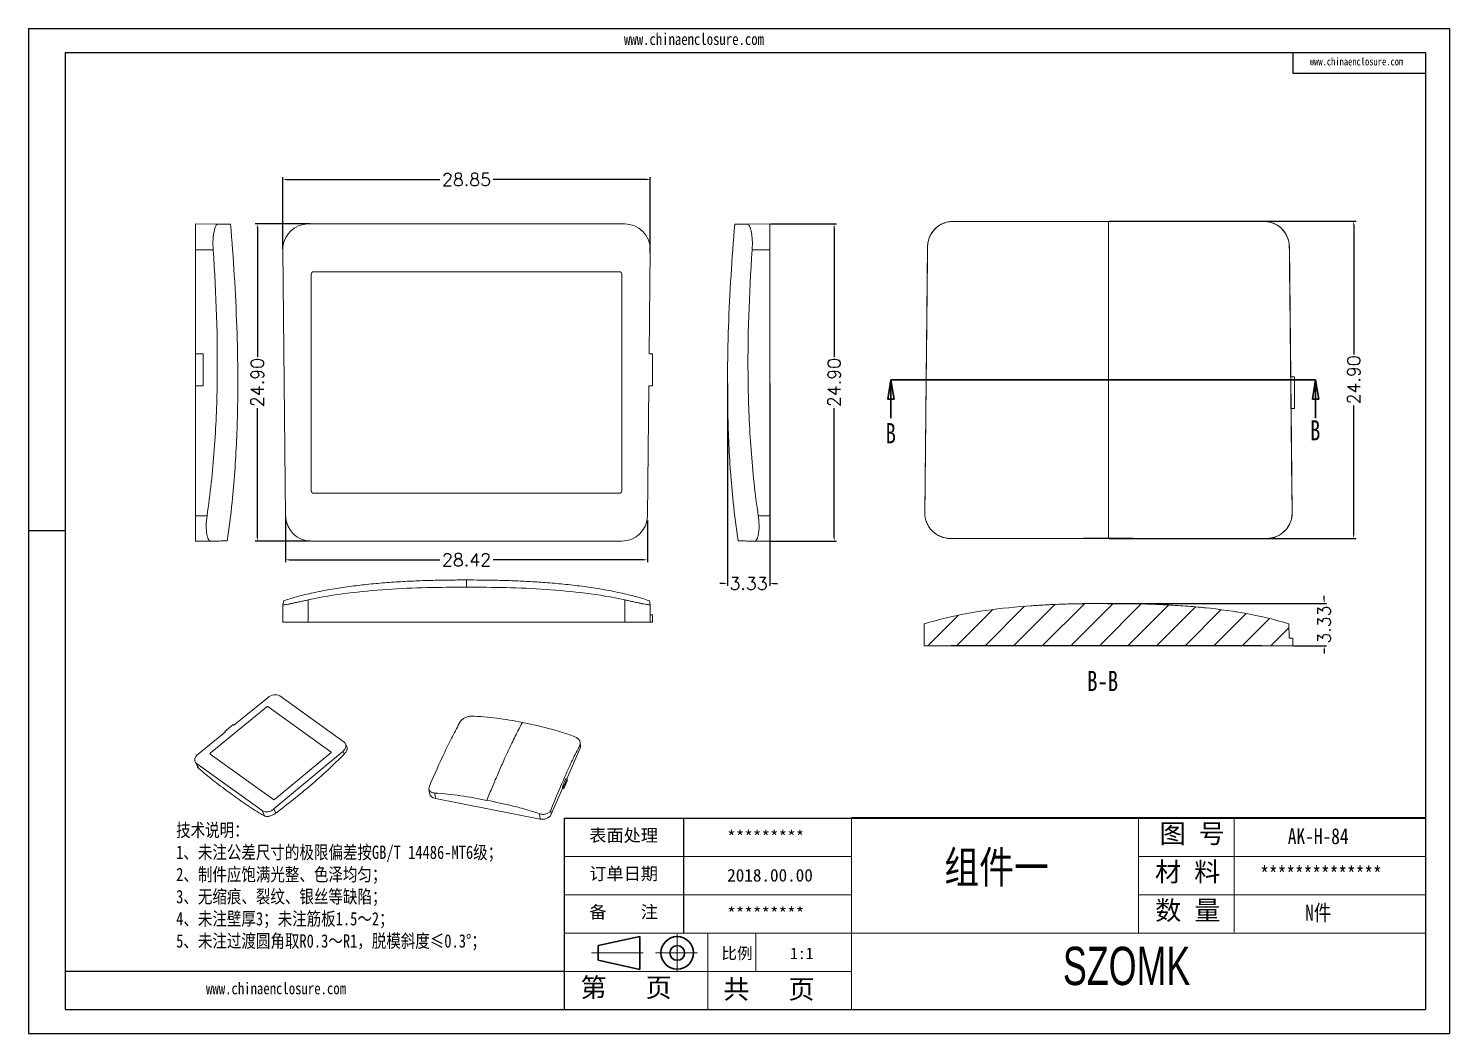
# Model space of a CAD drawing. Header units: inches. Extents: x 1631 to 3663, y 1126 to 1454.
# Drawn here: x 3551.3 to 3662.9, y 1125.7 to 1204.6 of the extents above; entities that cross this region are included whole.
import ezdxf

# ---------------------------------------------------------------- set-up
doc = ezdxf.new("R2010")
doc.units = ezdxf.units.IN
doc.header["$LTSCALE"] = 15
doc.linetypes.add('CENTER2', pattern=[28.575, 19.05, -3.175, 3.175, -3.175])
doc.linetypes.add('PHANTOM', pattern=[12.7, 6.35, -1.27, 1.27, -1.27, 1.27, -1.27])
doc.layers.add('文字', color=81, linetype='Continuous')
for name, color, linetype, lineweight in [('粗实线', 7, 'Continuous', 30), ('细实线', 3, 'Continuous', 9), ('细点划线', 2, 'CENTER2', 9)]:
    doc.layers.add(name, color=color, linetype=linetype, lineweight=lineweight)
doc.styles.add('SLDTEXTSTYLE0', font='TXT', dxfattribs={"width": 0.75})
doc.styles.get("Standard").update_dxf_attribs({"font": 'txt', "bigfont": 'gbcbig.shx'})
doc.styles.add('宋体', font='', dxfattribs={"width": 0.8, "height": 3.5})
doc.styles.add('长仿宋', font='', dxfattribs={"width": 0.7, "height": 4})
doc.styles.get('宋体').set_extended_font_data('SimSun')
doc.styles.get('长仿宋').set_extended_font_data('SimSun')
doc.dimstyles.new('1.5', dxfattribs={"dimtxt": 1, "dimasz": 0.3, "dimexe": 0.18, "dimexo": 0.0625, "dimgap": 0.09, "dimtad": 0, "dimzin": 0, "dimdsep": 46, "dimtxsty": 'Standard', "dimcen": 0, "dimclrd": 3, "dimclre": 3, "dimadec": 0, "dimazin": 2, "dimtfac": 1, "dimtofl": 0, "dimtmove": 0, "dimatfit": 3, "dimfxl": 1, "dimtolj": 1, "dimtzin": 0, "dimarcsym": 0})

# ---------------------------------------------------------------- blocks, each defined once
blk = doc.blocks.new('_CLOSED')
at = {"color": 0, "linetype": 'ByBlock', "lineweight": -2}
for p, q in [((-1, 0.166667), (0, 0)), ((-1, 0.166667), (-1, -0.166667)), ((0, 0), (-1, -0.166667)), ((0, 0), (-1, 0))]:
    blk.add_line(p, q, dxfattribs=at)
blk = doc.blocks.new('*D239')
at = {"color": 3, "lineweight": -2}
for p, q in [((3636.17, 1189.44), (3655.55, 1189.44)), ((3655.37, 1189.14), (3655.37, 1178.99)), ((3655.37, 1164.84), (3655.37, 1174.98)), ((3636.17, 1164.54), (3655.55, 1164.54))]:
    blk.add_line(p, q, dxfattribs=at)
at = {"color": 3}
for points in [[(3655.32, 1189.14), (3655.42, 1189.14), (3655.37, 1189.44)], [(3655.32, 1164.84), (3655.42, 1164.84), (3655.37, 1164.54)]]:
    blk.add_solid(points, dxfattribs=at)
at = {"layer": 'Defpoints', "color": 0}
for p in [(3636.1, 1189.44), (3655.37, 1189.44), (3636.1, 1164.54)]:
    blk.add_point(p, dxfattribs=at)
at = {"color": 0, "insert": (3655.37, 1176.99), "char_height": 1, "attachment_point": 5, "rotation": 90}
blk.add_mtext('\\A1;24.90', dxfattribs=at)
blk = doc.blocks.new('*D241')
at = {"color": 3, "lineweight": -2}
for p, q in [((3653.05, 1159.73), (3653.05, 1160.03)), ((3636.02, 1159.43), (3653.23, 1159.43)), ((3650.64, 1156.11), (3653.23, 1156.11)), ((3653.05, 1155.81), (3653.05, 1155.51))]:
    blk.add_line(p, q, dxfattribs=at)
at = {"color": 3}
for points in [[(3653, 1159.73), (3653.1, 1159.73), (3653.05, 1159.43)], [(3653, 1155.81), (3653.1, 1155.81), (3653.05, 1156.11)]]:
    blk.add_solid(points, dxfattribs=at)
at = {"layer": 'Defpoints', "color": 0}
for p in [(3635.96, 1159.43), (3653.05, 1159.43), (3650.58, 1156.11)]:
    blk.add_point(p, dxfattribs=at)
at = {"color": 0, "insert": (3653.05, 1157.77), "char_height": 1, "attachment_point": 5, "rotation": 90}
blk.add_mtext('\\A1;3.33', dxfattribs=at)
blk = doc.blocks.new('*D242')
at = {"color": 3, "lineweight": -2}
for p, q in [((3609.57, 1189.23), (3614.74, 1189.23)), ((3614.56, 1188.93), (3614.56, 1178.79)), ((3614.56, 1164.63), (3614.56, 1174.77)), ((3609.57, 1164.33), (3614.74, 1164.33))]:
    blk.add_line(p, q, dxfattribs=at)
at = {"color": 3}
for points in [[(3614.51, 1188.93), (3614.61, 1188.93), (3614.56, 1189.23)], [(3614.51, 1164.63), (3614.61, 1164.63), (3614.56, 1164.33)]]:
    blk.add_solid(points, dxfattribs=at)
at = {"layer": 'Defpoints', "color": 0}
for p in [(3609.5, 1189.23), (3609.5, 1164.33), (3614.56, 1164.33)]:
    blk.add_point(p, dxfattribs=at)
at = {"color": 0, "insert": (3614.56, 1176.78), "char_height": 1, "attachment_point": 5, "rotation": 90}
blk.add_mtext('\\A1;24.90', dxfattribs=at)
blk = doc.blocks.new('*D243')
at = {"color": 3, "lineweight": -2}
for p, q in [((3606.18, 1176.71), (3606.18, 1160.82)), ((3609.5, 1176.7), (3609.5, 1160.82)), ((3605.88, 1161), (3605.58, 1161)), ((3609.8, 1161), (3610.1, 1161))]:
    blk.add_line(p, q, dxfattribs=at)
at = {"color": 3}
for points in [[(3605.88, 1161.05), (3605.88, 1160.95), (3606.18, 1161)], [(3609.8, 1161.05), (3609.8, 1160.95), (3609.5, 1161)]]:
    blk.add_solid(points, dxfattribs=at)
at = {"layer": 'Defpoints', "color": 0}
for p in [(3606.18, 1176.77), (3609.5, 1176.76), (3609.5, 1161)]:
    blk.add_point(p, dxfattribs=at)
at = {"color": 0, "insert": (3607.84, 1161), "char_height": 1, "attachment_point": 5}
blk.add_mtext('\\A1;3.33', dxfattribs=at)
blk = doc.blocks.new('*D244')
at = {"color": 3, "lineweight": -2}
for p, q in [((3571.25, 1187.27), (3571.25, 1192.9)), ((3571.55, 1192.72), (3583.59, 1192.72)), ((3599.81, 1192.72), (3587.77, 1192.72)), ((3600.11, 1186.97), (3600.11, 1192.9))]:
    blk.add_line(p, q, dxfattribs=at)
at = {"color": 3}
for points in [[(3571.55, 1192.77), (3571.55, 1192.67), (3571.25, 1192.72)], [(3599.81, 1192.77), (3599.81, 1192.67), (3600.11, 1192.72)]]:
    blk.add_solid(points, dxfattribs=at)
at = {"layer": 'Defpoints', "color": 0}
for p in [(3600.11, 1192.72), (3571.25, 1187.21), (3600.11, 1186.91)]:
    blk.add_point(p, dxfattribs=at)
at = {"color": 0, "insert": (3585.68, 1192.72), "char_height": 1, "attachment_point": 5}
blk.add_mtext('\\A1;28.85', dxfattribs=at)
blk = doc.blocks.new('*D245')
at = {"color": 3, "lineweight": -2}
for p, q in [((3571.47, 1166.25), (3571.47, 1162.68)), ((3599.89, 1165.95), (3599.89, 1162.68)), ((3571.77, 1162.86), (3583.59, 1162.86)), ((3599.59, 1162.86), (3587.77, 1162.86))]:
    blk.add_line(p, q, dxfattribs=at)
at = {"color": 3}
for points in [[(3571.77, 1162.91), (3571.77, 1162.81), (3571.47, 1162.86)], [(3599.59, 1162.91), (3599.59, 1162.81), (3599.89, 1162.86)]]:
    blk.add_solid(points, dxfattribs=at)
at = {"layer": 'Defpoints', "color": 0}
for p in [(3571.47, 1166.31), (3599.89, 1166.01), (3599.89, 1162.86)]:
    blk.add_point(p, dxfattribs=at)
at = {"color": 0, "insert": (3585.68, 1162.86), "char_height": 1, "attachment_point": 5}
blk.add_mtext('\\A1;28.42', dxfattribs=at)
blk = doc.blocks.new('*D246')
at = {"color": 3, "lineweight": -2}
for p, q in [((3573.41, 1189.23), (3569.07, 1189.23)), ((3569.25, 1188.93), (3569.25, 1178.79)), ((3569.25, 1164.63), (3569.25, 1174.77)), ((3573.41, 1164.33), (3569.07, 1164.33))]:
    blk.add_line(p, q, dxfattribs=at)
at = {"color": 3}
for points in [[(3569.2, 1188.93), (3569.3, 1188.93), (3569.25, 1189.23)], [(3569.2, 1164.63), (3569.3, 1164.63), (3569.25, 1164.33)]]:
    blk.add_solid(points, dxfattribs=at)
at = {"layer": 'Defpoints', "color": 0}
for p in [(3569.25, 1189.23), (3573.47, 1189.23), (3573.47, 1164.33)]:
    blk.add_point(p, dxfattribs=at)
at = {"color": 0, "insert": (3569.25, 1176.78), "char_height": 1, "attachment_point": 5, "rotation": 90}
blk.add_mtext('\\A1;24.90', dxfattribs=at)

msp = doc.modelspace()

# ---------------------------------------------------------------- hatches: boundary and pattern name
at = {"linetype": 'Continuous', "lineweight": 0}
h = msp.add_hatch(dxfattribs=at)
h.set_pattern_fill('ANSI31', color=4, scale=0.5, style=0)
h.set_pattern_definition([(45, (-189.9063, -24.5084), (-1.122532, 1.122532), [])])
edge = h.paths.add_edge_path(flags=0)
edge.add_spline(control_points=[(3650.283, 1157.821), (3648.231, 1158.475), (3646.085, 1158.836), (3643.943, 1159.066), (3642.618, 1159.209), (3641.287, 1159.299), (3639.955, 1159.354), (3638.624, 1159.408), (3637.291, 1159.428), (3635.959, 1159.428)], knot_values=[0.0002308, 0.0002308, 0.0002308, 0.0002308, 0.0066914, 0.0066914, 0.0066914, 0.0106758, 0.0106758, 0.0106758, 0.0146582, 0.0146582, 0.0146582, 0.0146582], weights=[1, 1, 1, 1, 1, 1, 1, 1, 1, 1], degree=3, periodic=0)
edge.add_spline(control_points=[(3635.959, 1159.428), (3634.626, 1159.428), (3633.294, 1159.408), (3631.962, 1159.354), (3630.631, 1159.299), (3629.299, 1159.209), (3627.974, 1159.066), (3625.833, 1158.836), (3623.687, 1158.475), (3621.635, 1157.821)], knot_values=[0, 0, 0, 0, 0.0039972, 0.0039972, 0.0039972, 0.0079966, 0.0079966, 0.0079966, 0.0144811, 0.0144811, 0.0144811, 0.0144811], weights=[1, 1, 1, 1, 1, 1, 1, 1, 1, 1], degree=3, periodic=0)
edge.add_line((3621.635, 1157.821), (3621.629, 1156.107))
edge.add_line((3621.629, 1156.107), (3623.759, 1156.107))
edge.add_line((3623.759, 1156.107), (3623.759, 1156.127))
edge.add_line((3623.759, 1156.127), (3648.159, 1156.127))
edge.add_line((3648.159, 1156.127), (3648.159, 1156.107))
edge.add_line((3648.159, 1156.107), (3650.576, 1156.107))
edge.add_line((3650.576, 1156.107), (3650.576, 1156.707))
edge.add_line((3650.576, 1156.707), (3650.287, 1156.707))
edge.add_line((3650.287, 1156.707), (3650.283, 1157.821))

# ---------------------------------------------------------------- linework, layer by layer
for p, q in [((3551.268, 1204.587), (3662.899, 1204.587)), ((3551.268, 1204.587), (3551.268, 1125.657)), ((3662.899, 1204.587), (3662.899, 1125.657)), ((3554.157, 1202.708), (3661.019, 1202.708)), ((3554.157, 1202.708), (3554.157, 1127.536)), ((3650.579, 1202.708), (3650.579, 1201.076)), ((3661.019, 1202.708), (3661.019, 1127.536)), ((3650.579, 1201.076), (3661.019, 1201.076)), ((3554.157, 1165.122), (3551.268, 1165.122)), ((3551.268, 1162.198), (3551.268, 1125.657)), ((3593.365, 1127.536), (3593.365, 1142.57)), ((3593.365, 1142.57), (3615.916, 1142.57)), ((3602.761, 1133.55), (3602.761, 1142.57)), ((3593.365, 1130.543), (3554.157, 1130.543)), ((3554.157, 1127.536), (3661.019, 1127.536)), ((3551.268, 1125.657), (3662.899, 1125.657)), ((3551.268, 1125.657), (3602.949, 1125.657))]:
    msp.add_line(p, q)
at = {"color": 7, "linetype": 'Continuous', "lineweight": 15}
for p, q in [((3564.391, 1189.23), (3566.154, 1189.224)), ((3564.391, 1187.209), (3564.391, 1189.23)), ((3598.11, 1189.23), (3573.252, 1189.23)), ((3609.504, 1189.23), (3607.741, 1189.224)), ((3609.504, 1189.23), (3609.504, 1187.209)), ((3623.894, 1189.436), (3623.894, 1189.432)), ((3623.894, 1189.436), (3648.315, 1189.436)), ((3648.315, 1189.436), (3648.315, 1189.432)), ((3564.391, 1179.03), (3564.391, 1187.209)), ((3565.778, 1187.209), (3564.391, 1187.209)), ((3571.252, 1187.209), (3571.471, 1166.309)), ((3600.024, 1179.03), (3600.11, 1187.209)), ((3608.117, 1187.209), (3609.504, 1187.209)), ((3609.504, 1187.209), (3609.504, 1166.309)), ((3621.676, 1166.557), (3621.894, 1187.457)), ((3621.894, 1187.457), (3621.898, 1187.457)), ((3650.314, 1187.457), (3650.311, 1187.457)), ((3650.314, 1187.457), (3650.421, 1177.236)), ((3573.481, 1168.28), (3573.481, 1185.28)), ((3573.681, 1185.48), (3597.681, 1185.48)), ((3597.881, 1185.28), (3597.881, 1168.28)), ((3564.391, 1176.53), (3564.391, 1179.03)), ((3564.391, 1179.03), (3564.991, 1179.03)), ((3564.991, 1176.53), (3564.991, 1179.03)), ((3600.298, 1179.03), (3600.024, 1179.03)), ((3600.298, 1176.53), (3600.298, 1179.03)), ((3650.421, 1177.036), (3650.421, 1177.236)), ((3650.421, 1177.236), (3650.721, 1177.236)), ((3650.446, 1174.736), (3650.421, 1177.036)), ((3650.721, 1177.236), (3650.721, 1174.736)), ((3564.391, 1166.309), (3564.391, 1176.53)), ((3564.391, 1176.53), (3564.991, 1176.53)), ((3599.891, 1166.309), (3599.998, 1176.53)), ((3599.998, 1176.53), (3600.298, 1176.53)), ((3650.721, 1174.736), (3650.446, 1174.736)), ((3650.448, 1174.736), (3650.533, 1166.557)), ((3597.681, 1168.08), (3573.681, 1168.08)), ((3621.68, 1166.557), (3621.676, 1166.557)), ((3650.528, 1166.557), (3650.533, 1166.557)), ((3564.391, 1166.309), (3565.298, 1166.309)), ((3564.391, 1164.33), (3564.391, 1166.309)), ((3609.504, 1166.309), (3608.597, 1166.309)), ((3609.504, 1166.309), (3609.504, 1164.33)), ((3564.391, 1164.33), (3565.597, 1164.334)), ((3573.471, 1164.33), (3597.891, 1164.33)), ((3609.504, 1164.33), (3608.298, 1164.334)), ((3623.676, 1164.536), (3623.676, 1164.542)), ((3648.533, 1164.536), (3623.676, 1164.536)), ((3648.533, 1164.536), (3648.533, 1164.542)), ((3571.257, 1159.338), (3571.252, 1157.951)), ((3573.252, 1157.951), (3573.252, 1159.714)), ((3598.11, 1157.951), (3598.11, 1159.714)), ((3600.11, 1157.951), (3600.105, 1159.338)), ((3646.133, 1158.768), (3646.083, 1158.776)), ((3573.252, 1157.951), (3571.252, 1157.951)), ((3598.11, 1157.951), (3573.252, 1157.951)), ((3600.11, 1157.951), (3598.11, 1157.951)), ((3600.298, 1158.551), (3600.108, 1158.551)), ((3600.298, 1157.951), (3600.11, 1157.951)), ((3600.298, 1157.951), (3600.298, 1158.551)), ((3621.635, 1157.821), (3621.629, 1156.107)), ((3650.283, 1157.821), (3650.287, 1156.707)), ((3650.576, 1156.707), (3650.287, 1156.707)), ((3650.576, 1156.707), (3650.576, 1156.107)), ((3623.759, 1156.107), (3621.629, 1156.107)), ((3648.159, 1156.127), (3623.759, 1156.127)), ((3623.759, 1156.107), (3623.759, 1156.127)), ((3623.959, 1156.107), (3623.759, 1156.107)), ((3623.959, 1156.107), (3623.959, 1156.127)), ((3647.959, 1156.107), (3623.959, 1156.107)), ((3647.959, 1156.107), (3647.959, 1156.127)), ((3648.159, 1156.107), (3647.959, 1156.107)), ((3648.159, 1156.127), (3648.159, 1156.107)), ((3650.576, 1156.107), (3648.159, 1156.107)), ((3570.089, 1152.05), (3567.4, 1149.872)), ((3576.067, 1148.536), (3571.018, 1152.176)), ((3565.554, 1147.679), (3569.99, 1151.327)), ((3569.992, 1151.323), (3565.557, 1147.675)), ((3569.99, 1151.327), (3569.992, 1151.323)), ((3570.083, 1151.34), (3575.046, 1147.763)), ((3570.083, 1151.34), (3570.086, 1151.336)), ((3575.048, 1147.758), (3570.086, 1151.336)), ((3567.338, 1149.917), (3566.685, 1149.381)), ((3567.4, 1149.872), (3567.338, 1149.917)), ((3566.742, 1149.34), (3564.59, 1147.598)), ((3566.685, 1149.381), (3566.742, 1149.34)), ((3566.685, 1149.381), (3566.715, 1149.318)), ((3570.506, 1144.029), (3565.544, 1147.607)), ((3565.554, 1147.679), (3565.557, 1147.675)), ((3570.557, 1143.296), (3575.965, 1147.814)), ((3575.035, 1147.69), (3570.599, 1144.042)), ((3575.046, 1147.763), (3575.048, 1147.758)), ((3575.965, 1147.814), (3576.062, 1147.603)), ((3576.291, 1148.161), (3576.181, 1148.4)), ((3594.609, 1148.08), (3593.556, 1145.663)), ((3594.609, 1148.08), (3594.584, 1148.296)), ((3594.641, 1148.284), (3594.618, 1148.485)), ((3564.364, 1146.999), (3564.54, 1146.625)), ((3564.477, 1146.866), (3569.616, 1143.161)), ((3564.477, 1146.866), (3564.669, 1146.457)), ((3593.213, 1145.054), (3593.462, 1145.627)), ((3593.584, 1145.657), (3593.304, 1145.036)), ((3593.599, 1145.514), (3593.32, 1144.894)), ((3593.462, 1145.627), (3593.484, 1145.677)), ((3593.484, 1145.677), (3593.584, 1145.657)), ((3593.599, 1145.514), (3593.584, 1145.657)), ((3582.73, 1144.874), (3582.765, 1144.545)), ((3583.237, 1144.123), (3583.191, 1144.544)), ((3593.229, 1144.911), (3592.342, 1142.874)), ((3593.229, 1144.911), (3593.213, 1145.054)), ((3593.304, 1145.036), (3593.213, 1145.054)), ((3593.32, 1144.894), (3593.229, 1144.911)), ((3593.32, 1144.894), (3593.304, 1145.036)), ((3569.616, 1143.161), (3569.808, 1142.751)), ((3570.706, 1142.974), (3570.557, 1143.296)), ((3591.455, 1142.503), (3583.237, 1144.123)), ((3592.304, 1143.205), (3592.342, 1142.874)), ((3591.455, 1142.503), (3591.409, 1142.924))]:
    msp.add_line(p, q, dxfattribs=at)
at = {"color": 1, "linetype": 'PHANTOM', "lineweight": 30}
msp.add_line((3652.37, 1176.987), (3619.019, 1176.987), dxfattribs=at)
at = {"color": 7, "linetype": 'Continuous', "lineweight": 30}
for p, q in [((3619.019, 1173.987), (3619.019, 1176.987)), ((3652.37, 1173.987), (3652.37, 1176.987))]:
    msp.add_line(p, q, dxfattribs=at)
at = {"color": 7, "linetype": 'Continuous', "lineweight": 15, "flags": 128}
for points in [[(3564.59, 1147.598), (3564.529, 1147.544), (3564.476, 1147.486), (3564.429, 1147.426), (3564.392, 1147.363), (3564.363, 1147.3), (3564.343, 1147.236), (3564.334, 1147.174), (3564.334, 1147.113), (3564.344, 1147.055), (3564.363, 1147), (3564.392, 1146.95), (3564.43, 1146.905), (3564.477, 1146.866)], [(3565.544, 1147.607), (3565.537, 1147.613), (3565.532, 1147.621), (3565.529, 1147.63), (3565.53, 1147.64), (3565.532, 1147.65), (3565.538, 1147.661), (3565.545, 1147.67), (3565.554, 1147.679)], [(3575.046, 1147.763), (3575.053, 1147.756), (3575.057, 1147.748), (3575.06, 1147.739), (3575.06, 1147.729), (3575.057, 1147.719), (3575.052, 1147.709), (3575.044, 1147.699), (3575.035, 1147.69)], [(3575.058, 1147.747), (3575.055, 1147.752), (3575.048, 1147.758)], [(3575.965, 1147.814), (3576.023, 1147.868), (3576.076, 1147.925), (3576.12, 1147.985), (3576.156, 1148.046), (3576.184, 1148.109), (3576.202, 1148.172), (3576.211, 1148.233), (3576.21, 1148.293), (3576.199, 1148.35), (3576.18, 1148.404), (3576.151, 1148.453), (3576.113, 1148.498), (3576.067, 1148.536)]]:
    msp.add_lwpolyline(points, dxfattribs=at)
at = {"color": 7, "linetype": 'Continuous', "lineweight": 15}
for centre, radius, start, end in [((3573.252, 1187.23), 2, 90, 180.6), ((3598.11, 1187.23), 2, 359.4, 90), ((3623.894, 1187.436), 2, 90, 179.4), ((3648.315, 1187.436), 2, 0.6, 90), ((3573.681, 1185.28), 0.2, 90, 180), ((3597.681, 1185.28), 0.2, 0, 90), ((3573.681, 1168.28), 0.2, 180, 270), ((3597.681, 1168.28), 0.2, 270, 0), ((3623.676, 1166.536), 2, 179.4, 270), ((3648.533, 1166.536), 2, 270, 0.6), ((3573.471, 1166.33), 2, 180.6, 270), ((3597.891, 1166.33), 2, 270, 359.4), ((3570.645, 1151.442), 0.824, 63.05221, 132.45204), ((3570.046, 1151.267), 0.0824, 63.00406, 132.94871), ((3570.048, 1151.262), 0.0824, 63.00406, 132.94871), ((3565.586, 1147.63), 0.0538, 123.02948, 192.72266), ((3594.25, 1148.241), 0.393, 335.82735, 6.291), ((3583.287, 1144.654), 0.533, 191.80645, 264.64467), ((3569.99, 1143.899), 0.828, 243.15009, 313.25016), ((3570.543, 1144.103), 0.0824, 243.00406, 312.94871), ((3591.647, 1143.288), 0.808, 256.19698, 329.24861)]:
    msp.add_arc(centre, radius, start, end, dxfattribs=at)
for points, knots in [([(3565.778, 1187.209), (3565.769, 1187.343), (3565.764, 1187.474), (3565.761, 1187.734), (3565.764, 1187.864), (3565.777, 1188.109), (3565.787, 1188.225), (3565.814, 1188.446), (3565.83, 1188.549), (3565.887, 1188.826), (3565.935, 1188.974), (3566.014, 1189.122), (3566.041, 1189.161), (3566.097, 1189.211), (3566.125, 1189.224), (3566.154, 1189.224)], [0, 0, 0, 0, 0.125, 0.125, 0.25, 0.25, 0.375, 0.375, 0.5, 0.5, 0.75, 0.75, 0.875, 0.875, 1, 1, 1, 1]), ([(3566.154, 1189.224), (3566.377, 1189.223), (3566.545, 1189.222), (3566.809, 1189.221), (3566.904, 1189.221), (3567.112, 1189.22), (3567.146, 1189.22), (3567.146, 1189.22)], [0, 0, 0, 0, 0.25, 0.25, 0.5, 0.5, 1, 1, 1, 1]), ([(3566.884, 1164.338), (3567.034, 1165.34), (3567.354, 1167.897), (3567.661, 1172.159), (3567.746, 1176.776), (3567.656, 1181.141), (3567.458, 1185.157), (3567.259, 1187.871), (3567.146, 1189.22)], [0.26508192, 0.26508192, 0.26508192, 0.26508192, 0.2980292, 0.34770073, 0.39737227, 0.43537543, 0.4733786, 0.51036101, 0.51036101, 0.51036101, 0.51036101]), ([(3607.011, 1164.338), (3606.861, 1165.34), (3606.54, 1167.897), (3606.234, 1172.159), (3606.149, 1176.776), (3606.239, 1181.141), (3606.437, 1185.157), (3606.636, 1187.871), (3606.748, 1189.22)], [0.26508192, 0.26508192, 0.26508192, 0.26508192, 0.2980292, 0.34770073, 0.39737227, 0.43537543, 0.4733786, 0.51036101, 0.51036101, 0.51036101, 0.51036101]), ([(3606.748, 1189.22), (3606.748, 1189.22), (3606.782, 1189.22), (3606.991, 1189.221), (3607.086, 1189.221), (3607.35, 1189.222), (3607.518, 1189.223), (3607.741, 1189.224)], [0, 0, 0, 0, 0.5, 0.5, 0.75, 0.75, 1, 1, 1, 1]), ([(3607.741, 1189.224), (3607.77, 1189.224), (3607.798, 1189.211), (3607.853, 1189.161), (3607.881, 1189.123), (3607.933, 1189.024), (3607.958, 1188.963), (3608.004, 1188.819), (3608.026, 1188.735), (3608.064, 1188.55), (3608.081, 1188.448), (3608.107, 1188.228), (3608.118, 1188.11), (3608.137, 1187.744), (3608.135, 1187.476), (3608.117, 1187.209)], [0, 0, 0, 0, 0.125, 0.125, 0.25, 0.25, 0.375, 0.375, 0.5, 0.5, 0.625, 0.625, 0.75, 0.75, 1, 1, 1, 1]), ([(3621.898, 1187.457), (3621.899, 1187.588), (3621.913, 1187.718), (3621.966, 1187.973), (3622.006, 1188.1), (3622.11, 1188.342), (3622.172, 1188.456), (3622.321, 1188.673), (3622.406, 1188.774), (3622.685, 1189.047), (3622.908, 1189.191), (3623.264, 1189.335), (3623.389, 1189.372), (3623.64, 1189.42), (3623.766, 1189.432), (3623.894, 1189.432)], [0, 0, 0, 0, 0.125, 0.125, 0.25, 0.25, 0.375, 0.375, 0.5, 0.5, 0.75, 0.75, 0.875, 0.875, 1, 1, 1, 1]), ([(3623.894, 1189.432), (3624.887, 1189.431), (3625.891, 1189.43), (3627.915, 1189.429), (3628.935, 1189.429), (3631.998, 1189.428), (3634.052, 1189.427), (3636.104, 1189.427)], [0, 0, 0, 0, 0.25, 0.25, 0.5, 0.5, 1, 1, 1, 1]), ([(3636.104, 1189.427), (3638.157, 1189.427), (3640.211, 1189.428), (3643.275, 1189.429), (3644.294, 1189.429), (3646.318, 1189.43), (3647.322, 1189.431), (3648.315, 1189.432)], [0, 0, 0, 0, 0.5, 0.5, 0.75, 0.75, 1, 1, 1, 1]), ([(3636.104, 1189.427), (3636.104, 1188.426), (3636.104, 1185.869), (3636.104, 1181.607), (3636.104, 1176.99), (3636.104, 1172.625), (3636.104, 1168.609), (3636.104, 1165.895), (3636.104, 1164.546)], [0.26508192, 0.26508192, 0.26508192, 0.26508192, 0.2980292, 0.34770073, 0.39737227, 0.43537543, 0.4733786, 0.51036101, 0.51036101, 0.51036101, 0.51036101]), ([(3648.315, 1189.432), (3648.443, 1189.432), (3648.569, 1189.42), (3648.818, 1189.372), (3648.942, 1189.336), (3649.181, 1189.239), (3649.295, 1189.18), (3649.512, 1189.04), (3649.615, 1188.957), (3649.802, 1188.775), (3649.886, 1188.676), (3650.034, 1188.46), (3650.099, 1188.343), (3650.253, 1187.982), (3650.309, 1187.72), (3650.311, 1187.457)], [0, 0, 0, 0, 0.125, 0.125, 0.25, 0.25, 0.375, 0.375, 0.5, 0.5, 0.625, 0.625, 0.75, 0.75, 1, 1, 1, 1]), ([(3565.298, 1166.309), (3565.553, 1168.038), (3565.738, 1169.774), (3565.996, 1173.255), (3566.069, 1175.003), (3566.148, 1180.238), (3566.02, 1183.724), (3565.778, 1187.209)], [0, 0, 0, 0, 0.25, 0.25, 0.5, 0.5, 1, 1, 1, 1]), ([(3608.597, 1166.309), (3608.342, 1168.038), (3608.157, 1169.774), (3607.899, 1173.255), (3607.826, 1175.003), (3607.747, 1180.238), (3607.875, 1183.724), (3608.117, 1187.209)], [0, 0, 0, 0, 0.25, 0.25, 0.5, 0.5, 1, 1, 1, 1]), ([(3621.898, 1187.457), (3621.88, 1185.728), (3621.863, 1183.992), (3621.827, 1180.511), (3621.809, 1178.763), (3621.755, 1173.528), (3621.718, 1170.042), (3621.68, 1166.557)], [0, 0, 0, 0, 0.25, 0.25, 0.5, 0.5, 1, 1, 1, 1]), ([(3650.311, 1187.457), (3650.328, 1185.728), (3650.346, 1183.992), (3650.382, 1180.511), (3650.4, 1178.763), (3650.454, 1173.528), (3650.491, 1170.042), (3650.528, 1166.557)], [0, 0, 0, 0, 0.25, 0.25, 0.5, 0.5, 1, 1, 1, 1]), ([(3623.676, 1164.542), (3623.545, 1164.542), (3623.416, 1164.555), (3623.162, 1164.605), (3623.036, 1164.643), (3622.795, 1164.742), (3622.68, 1164.803), (3622.463, 1164.947), (3622.36, 1165.031), (3622.174, 1165.216), (3622.09, 1165.317), (3621.943, 1165.538), (3621.88, 1165.656), (3621.73, 1166.022), (3621.678, 1166.289), (3621.68, 1166.557)], [0, 0, 0, 0, 0.125, 0.125, 0.25, 0.25, 0.375, 0.375, 0.5, 0.5, 0.625, 0.625, 0.75, 0.75, 1, 1, 1, 1]), ([(3650.528, 1166.557), (3650.53, 1166.423), (3650.518, 1166.292), (3650.468, 1166.032), (3650.43, 1165.902), (3650.329, 1165.657), (3650.267, 1165.541), (3650.121, 1165.32), (3650.036, 1165.217), (3649.758, 1164.94), (3649.535, 1164.792), (3649.175, 1164.643), (3649.048, 1164.605), (3648.793, 1164.555), (3648.664, 1164.542), (3648.533, 1164.542)], [0, 0, 0, 0, 0.125, 0.125, 0.25, 0.25, 0.375, 0.375, 0.5, 0.5, 0.75, 0.75, 0.875, 0.875, 1, 1, 1, 1]), ([(3565.597, 1164.334), (3565.562, 1164.334), (3565.53, 1164.346), (3565.467, 1164.394), (3565.437, 1164.43), (3565.382, 1164.527), (3565.358, 1164.586), (3565.313, 1164.726), (3565.294, 1164.809), (3565.263, 1164.99), (3565.252, 1165.09), (3565.237, 1165.306), (3565.234, 1165.423), (3565.238, 1165.784), (3565.259, 1166.046), (3565.298, 1166.309)], [0, 0, 0, 0, 0.125, 0.125, 0.25, 0.25, 0.375, 0.375, 0.5, 0.5, 0.625, 0.625, 0.75, 0.75, 1, 1, 1, 1]), ([(3608.597, 1166.309), (3608.616, 1166.178), (3608.631, 1166.048), (3608.652, 1165.793), (3608.658, 1165.666), (3608.661, 1165.424), (3608.658, 1165.31), (3608.643, 1165.093), (3608.631, 1164.991), (3608.586, 1164.719), (3608.54, 1164.575), (3608.458, 1164.431), (3608.428, 1164.394), (3608.365, 1164.346), (3608.332, 1164.334), (3608.298, 1164.334)], [0, 0, 0, 0, 0.125, 0.125, 0.25, 0.25, 0.375, 0.375, 0.5, 0.5, 0.75, 0.75, 0.875, 0.875, 1, 1, 1, 1]), ([(3566.884, 1164.338), (3566.884, 1164.338), (3566.813, 1164.338), (3566.527, 1164.337), (3566.401, 1164.337), (3566.069, 1164.336), (3565.862, 1164.335), (3565.597, 1164.334)], [0, 0, 0, 0, 0.5, 0.5, 0.75, 0.75, 1, 1, 1, 1]), ([(3608.298, 1164.334), (3608.033, 1164.335), (3607.826, 1164.336), (3607.493, 1164.337), (3607.368, 1164.337), (3607.082, 1164.338), (3607.011, 1164.338), (3607.011, 1164.338)], [0, 0, 0, 0, 0.25, 0.25, 0.5, 0.5, 1, 1, 1, 1]), ([(3636.104, 1164.546), (3634.022, 1164.546), (3631.938, 1164.546), (3628.822, 1164.545), (3627.784, 1164.545), (3625.72, 1164.544), (3624.694, 1164.543), (3623.676, 1164.542)], [0, 0, 0, 0, 0.5, 0.5, 0.75, 0.75, 1, 1, 1, 1]), ([(3648.533, 1164.542), (3647.515, 1164.543), (3646.489, 1164.544), (3644.424, 1164.545), (3643.386, 1164.545), (3640.271, 1164.546), (3638.187, 1164.546), (3636.104, 1164.546)], [0, 0, 0, 0, 0.25, 0.25, 0.5, 0.5, 1, 1, 1, 1]), ([(3585.681, 1161.277), (3585.284, 1161.276), (3584.463, 1161.274), (3583.196, 1161.253), (3581.866, 1161.213), (3580.488, 1161.146), (3579.077, 1161.048), (3577.675, 1160.915), (3576.298, 1160.746), (3574.958, 1160.537), (3573.642, 1160.28), (3572.436, 1159.997), (3571.681, 1159.764), (3571.346, 1159.66)], [0, 0, 0, 0, 0.0828011, 0.1708639, 0.2631992, 0.3588242, 0.4567688, 0.5560826, 0.6501468, 0.7438675, 0.8365461, 0.9275414, 1, 1, 1, 1]), ([(3600.016, 1159.66), (3599.656, 1159.771), (3598.849, 1160.019), (3597.561, 1160.315), (3596.161, 1160.58), (3594.737, 1160.791), (3593.305, 1160.955), (3591.906, 1161.077), (3590.554, 1161.163), (3589.262, 1161.221), (3588.015, 1161.256), (3586.826, 1161.274), (3586.055, 1161.276), (3585.681, 1161.277)], [0, 0, 0, 0, 0.0780091, 0.1746957, 0.2731911, 0.3727187, 0.4724335, 0.571441, 0.6633072, 0.7529157, 0.8394512, 0.9220889, 1, 1, 1, 1]), ([(3585.681, 1160.707), (3583.599, 1160.707), (3581.515, 1160.673), (3578.399, 1160.465), (3577.361, 1160.369), (3575.297, 1160.105), (3574.27, 1159.937), (3573.252, 1159.714)], [0, 0, 0, 0, 0.5, 0.5, 0.75, 0.75, 1, 1, 1, 1]), ([(3598.11, 1159.714), (3597.092, 1159.937), (3596.066, 1160.105), (3594.001, 1160.369), (3592.963, 1160.465), (3589.848, 1160.673), (3587.764, 1160.707), (3585.681, 1160.707)], [0, 0, 0, 0, 0.25, 0.25, 0.5, 0.5, 1, 1, 1, 1]), ([(3571.354, 1159.66), (3571.345, 1159.658), (3571.324, 1159.654), (3571.292, 1159.542), (3571.269, 1159.406), (3571.257, 1159.339)], [0, 0, 0, 0, 0.2928029, 0.6462967, 1, 1, 1, 1]), ([(3573.252, 1159.714), (3573.138, 1159.689), (3572.91, 1159.639), (3572.577, 1159.567), (3572.264, 1159.499), (3571.979, 1159.438), (3571.733, 1159.387), (3571.532, 1159.349), (3571.385, 1159.327), (3571.279, 1159.318), (3571.266, 1159.331), (3571.259, 1159.338)], [0, 0, 0, 0, 0.1105776, 0.2211508, 0.3317955, 0.4424261, 0.5515954, 0.6607451, 0.7664568, 0.8721578, 1, 1, 1, 1]), ([(3600.104, 1159.338), (3600.1, 1159.332), (3600.092, 1159.321), (3600.016, 1159.323), (3599.891, 1159.339), (3599.72, 1159.369), (3599.507, 1159.412), (3599.255, 1159.465), (3598.97, 1159.526), (3598.676, 1159.59), (3598.387, 1159.654), (3598.203, 1159.694), (3598.11, 1159.714)], [0, 0, 0, 0, 0.0955517, 0.1976926, 0.2997915, 0.4019029, 0.504994, 0.6081001, 0.7144982, 0.8209067, 0.9104525, 1, 1, 1, 1]), ([(3600.015, 1159.656), (3600.022, 1159.654), (3600.041, 1159.648), (3600.071, 1159.541), (3600.094, 1159.406), (3600.105, 1159.339)], [0, 0, 0, 0, 0.2422308, 0.6210032, 1, 1, 1, 1]), ([(3635.959, 1159.428), (3633.545, 1159.428), (3631.13, 1159.365), (3627.525, 1159.03), (3626.328, 1158.879), (3623.96, 1158.457), (3622.787, 1158.189), (3621.635, 1157.821)], [0, 0, 0, 0, 0.5, 0.5, 0.75, 0.75, 1, 1, 1, 1]), ([(3635.959, 1159.432), (3635.608, 1159.431), (3634.886, 1159.43), (3633.776, 1159.414), (3632.613, 1159.385), (3631.409, 1159.333), (3630.533, 1159.289), (3630.062, 1159.25), (3630.001, 1159.245)], [0, 0, 0, 0, 0.17607432, 0.36263709, 0.55804198, 0.76071987, 0.96920526, 1, 1, 1, 1]), ([(3643.783, 1159.081), (3643.7, 1159.09), (3643.096, 1159.162), (3641.972, 1159.247), (3640.534, 1159.335), (3639.241, 1159.386), (3638.101, 1159.415), (3637.011, 1159.43), (3636.303, 1159.431), (3635.959, 1159.432)], [0, 0, 0, 0, 0.031943, 0.2349647, 0.4331859, 0.5841202, 0.7296646, 0.8686866, 1, 1, 1, 1]), ([(3635.959, 1159.428), (3638.373, 1159.428), (3640.788, 1159.365), (3644.393, 1159.03), (3645.59, 1158.879), (3647.958, 1158.457), (3649.13, 1158.189), (3650.283, 1157.821)], [0, 0, 0, 0, 0.5, 0.5, 0.75, 0.75, 1, 1, 1, 1]), ([(3585.191, 1150.148), (3584.985, 1149.78), (3584.78, 1149.394), (3584.372, 1148.593), (3584.168, 1148.177), (3583.562, 1146.9), (3583.163, 1146.006), (3582.767, 1145.085)], [0, 0, 0, 0, 0.25, 0.25, 0.5, 0.5, 1, 1, 1, 1]), ([(3585.191, 1150.148), (3585.207, 1150.176), (3585.226, 1150.203), (3585.273, 1150.258), (3585.301, 1150.286), (3585.362, 1150.338), (3585.395, 1150.363), (3585.468, 1150.411), (3585.508, 1150.433), (3585.629, 1150.494), (3585.718, 1150.526), (3585.849, 1150.558), (3585.894, 1150.566), (3585.981, 1150.577), (3586.023, 1150.579), (3586.064, 1150.579)], [0, 0, 0, 0, 0.125, 0.125, 0.25, 0.25, 0.375, 0.375, 0.5, 0.5, 0.75, 0.75, 0.875, 0.875, 1, 1, 1, 1]), ([(3586.064, 1150.579), (3586.385, 1150.577), (3586.712, 1150.561), (3587.372, 1150.508), (3587.706, 1150.471), (3588.711, 1150.339), (3589.388, 1150.222), (3590.066, 1150.088)], [0, 0, 0, 0, 0.25, 0.25, 0.5, 0.5, 1, 1, 1, 1]), ([(3590.066, 1150.088), (3589.95, 1149.875), (3589.656, 1149.316), (3589.171, 1148.331), (3588.652, 1147.204), (3588.165, 1146.098), (3587.721, 1145.054), (3587.422, 1144.332), (3587.274, 1143.971)], [0.26508192, 0.26508192, 0.26508192, 0.26508192, 0.2980292, 0.34770073, 0.39737227, 0.43537543, 0.4733786, 0.51036101, 0.51036101, 0.51036101, 0.51036101]), ([(3590.066, 1150.088), (3590.745, 1149.954), (3591.426, 1149.804), (3592.446, 1149.536), (3592.787, 1149.44), (3593.464, 1149.229), (3593.802, 1149.115), (3594.137, 1148.987)], [0, 0, 0, 0, 0.5, 0.5, 0.75, 0.75, 1, 1, 1, 1]), ([(3594.137, 1148.987), (3594.18, 1148.971), (3594.222, 1148.952), (3594.3, 1148.909), (3594.338, 1148.885), (3594.408, 1148.832), (3594.439, 1148.804), (3594.496, 1148.744), (3594.522, 1148.713), (3594.564, 1148.648), (3594.581, 1148.615), (3594.606, 1148.548), (3594.614, 1148.514), (3594.625, 1148.416), (3594.613, 1148.352), (3594.584, 1148.296)], [0, 0, 0, 0, 0.125, 0.125, 0.25, 0.25, 0.375, 0.375, 0.5, 0.5, 0.625, 0.625, 0.75, 0.75, 1, 1, 1, 1]), ([(3576.062, 1147.603), (3575.642, 1147.17), (3575.213, 1146.752), (3574.339, 1145.939), (3573.895, 1145.545), (3572.549, 1144.395), (3571.633, 1143.671), (3570.706, 1142.974)], [0, 0, 0, 0, 0.25, 0.25, 0.5, 0.5, 1, 1, 1, 1]), ([(3576.062, 1147.603), (3576.086, 1147.629), (3576.136, 1147.683), (3576.198, 1147.766), (3576.248, 1147.849), (3576.285, 1147.929), (3576.306, 1148.005), (3576.312, 1148.074), (3576.306, 1148.126), (3576.293, 1148.152), (3576.289, 1148.16)], [0, 0, 0, 0, 0.1315138, 0.2667944, 0.3983282, 0.5337195, 0.6647394, 0.7993596, 0.9342141, 1, 1, 1, 1]), ([(3594.584, 1148.296), (3594.389, 1147.926), (3594.196, 1147.537), (3593.811, 1146.732), (3593.62, 1146.314), (3593.05, 1145.029), (3592.675, 1144.13), (3592.304, 1143.205)], [0, 0, 0, 0, 0.25, 0.25, 0.5, 0.5, 1, 1, 1, 1]), ([(3564.54, 1146.625), (3564.547, 1146.611), (3564.56, 1146.584), (3564.592, 1146.537), (3564.627, 1146.494), (3564.658, 1146.466), (3564.669, 1146.457)], [0, 0, 0, 0, 0.2304576, 0.4206766, 0.8053147, 1, 1, 1, 1]), ([(3564.669, 1146.457), (3564.903, 1146.253), (3565.134, 1146.061), (3565.59, 1145.692), (3565.815, 1145.515), (3566.481, 1145.002), (3566.916, 1144.684), (3567.347, 1144.374)], [0, 0, 0, 0, 0.25, 0.25, 0.5, 0.5, 1, 1, 1, 1]), ([(3567.347, 1144.374), (3567.777, 1144.063), (3568.204, 1143.76), (3568.826, 1143.344), (3569.03, 1143.212), (3569.428, 1142.965), (3569.622, 1142.851), (3569.808, 1142.751)], [0, 0, 0, 0, 0.5, 0.5, 0.75, 0.75, 1, 1, 1, 1]), ([(3583.191, 1144.544), (3583.149, 1144.546), (3583.108, 1144.55), (3583.032, 1144.566), (3582.995, 1144.577), (3582.928, 1144.605), (3582.897, 1144.622), (3582.843, 1144.661), (3582.819, 1144.683), (3582.779, 1144.732), (3582.763, 1144.759), (3582.74, 1144.817), (3582.732, 1144.848), (3582.724, 1144.944), (3582.737, 1145.014), (3582.767, 1145.085)], [0, 0, 0, 0, 0.125, 0.125, 0.25, 0.25, 0.375, 0.375, 0.5, 0.5, 0.625, 0.625, 0.75, 0.75, 1, 1, 1, 1]), ([(3587.274, 1143.971), (3586.586, 1144.106), (3585.898, 1144.234), (3584.873, 1144.388), (3584.533, 1144.432), (3583.857, 1144.504), (3583.522, 1144.531), (3583.191, 1144.544)], [0, 0, 0, 0, 0.5, 0.5, 0.75, 0.75, 1, 1, 1, 1]), ([(3591.409, 1142.924), (3591.067, 1143.043), (3590.723, 1143.15), (3590.033, 1143.348), (3589.688, 1143.438), (3588.653, 1143.691), (3587.963, 1143.835), (3587.274, 1143.971)], [0, 0, 0, 0, 0.25, 0.25, 0.5, 0.5, 1, 1, 1, 1]), ([(3592.304, 1143.205), (3592.29, 1143.169), (3592.271, 1143.136), (3592.226, 1143.074), (3592.198, 1143.045), (3592.137, 1142.994), (3592.103, 1142.971), (3592.03, 1142.932), (3591.99, 1142.916), (3591.865, 1142.879), (3591.774, 1142.868), (3591.636, 1142.874), (3591.589, 1142.879), (3591.498, 1142.896), (3591.453, 1142.908), (3591.409, 1142.924)], [0, 0, 0, 0, 0.125, 0.125, 0.25, 0.25, 0.375, 0.375, 0.5, 0.5, 0.75, 0.75, 0.875, 0.875, 1, 1, 1, 1]), ([(3569.808, 1142.751), (3569.832, 1142.739), (3569.859, 1142.729), (3569.919, 1142.714), (3569.951, 1142.71), (3570.022, 1142.708), (3570.058, 1142.71), (3570.136, 1142.719), (3570.177, 1142.727), (3570.26, 1142.748), (3570.301, 1142.761), (3570.386, 1142.792), (3570.429, 1142.811), (3570.554, 1142.871), (3570.635, 1142.92), (3570.706, 1142.974)], [0, 0, 0, 0, 0.125, 0.125, 0.25, 0.25, 0.375, 0.375, 0.5, 0.5, 0.625, 0.625, 0.75, 0.75, 1, 1, 1, 1])]:
    msp.add_open_spline(points, degree=3, knots=knots, dxfattribs=at)
at = {"color": 8, "linetype": 'Continuous', "lineweight": 15}
msp.add_open_spline([(3585.681, 1161.27), (3585.681, 1161.272), (3585.681, 1161.278), (3585.681, 1161.224), (3585.681, 1161.109), (3585.681, 1160.938), (3585.681, 1160.784), (3585.681, 1160.707)], degree=3, knots=[0, 0, 0, 0, 0.0958457, 0.3163954, 0.5408721, 0.768866, 1, 1, 1, 1], dxfattribs=at)
at = {"layer": '粗实线', "color": 7, "lineweight": 40}
msp.add_line((3661.019, 1142.57), (3615.916, 1142.57), dxfattribs=at)
at = {"layer": '粗实线', "color": 7}
for p, q in [((3599.307, 1133.268), (3596.022, 1132.572)), ((3599.307, 1133.268), (3599.307, 1130.693)), ((3596.022, 1132.572), (3596.022, 1131.41)), ((3596.022, 1131.41), (3599.307, 1130.693))]:
    msp.add_line(p, q, dxfattribs=at)
for radius in [1.277, 0.581]:
    msp.add_circle((3602.231, 1131.991), radius, dxfattribs=at)
at = {"layer": '细实线', "color": 7}
for p, q in [((3615.916, 1142.57), (3615.916, 1127.536)), ((3638.468, 1142.57), (3638.468, 1133.55)), ((3645.985, 1142.57), (3645.985, 1133.613)), ((3615.916, 1139.563), (3593.365, 1139.563)), ((3661.019, 1139.563), (3638.468, 1139.563)), ((3615.916, 1136.557), (3593.365, 1136.557)), ((3661.019, 1136.557), (3638.468, 1136.557)), ((3661.019, 1133.55), (3593.365, 1133.55)), ((3604.64, 1133.55), (3604.64, 1127.536)), ((3608.399, 1133.55), (3608.399, 1130.543)), ((3615.916, 1130.543), (3593.365, 1130.543))]:
    msp.add_line(p, q, dxfattribs=at)
at = {"layer": '细点划线', "color": 7}
for p, q in [((3602.231, 1133.461), (3602.231, 1130.543)), ((3595.498, 1131.991), (3599.559, 1131.991)), ((3600.523, 1131.991), (3603.824, 1131.991))]:
    msp.add_line(p, q, dxfattribs=at)

# ---------------------------------------------------------------- block references
at = {"color": 7, "linetype": 'Continuous', "lineweight": 30, "xscale": 1.5, "yscale": 1.5, "zscale": 0.25, "rotation": 90}
for p in [(3619.019, 1176.987), (3652.37, 1176.987)]:
    msp.add_blockref('_CLOSED', p, dxfattribs=at)

# ---------------------------------------------------------------- texts
at = {"color": 7, "linetype": 'Continuous', "attachment_point": 1, "style": 'SLDTEXTSTYLE0'}
for s, insert, char_height in [('B', (3618.6, 1173.593), 1.587), ('B', (3651.938, 1173.82), 1.587), ('B-B', (3634.433, 1154.139), 1.5875)]:
    msp.add_mtext(s, dxfattribs=dict(at, insert=insert, char_height=char_height))
at = {"char_height": 0.98886, "width": 562.01953, "attachment_point": 1}
for s, insert in [('{\\fSimHei|b0|i0|c134|p49;表面处理}', (3595.326, 1141.717)), ('{\\fSimHei|b0|i0|c134|p49;*********}', (3606.156, 1141.59)), ('{\\fSimHei|b0|i0|c134|p49;订单日期}', (3595.326, 1138.71)), ('{\\fSimHei|b0|i0|c134|p49;2018.00.00}', (3606.156, 1138.583)), ('{\\fSimHei|b0|i0|c134|p49;备    注}', (3595.326, 1135.703)), ('{\\fSimHei|b0|i0|c134|p49;*********}', (3606.156, 1135.576))]:
    msp.add_mtext(s, dxfattribs=dict(at, insert=insert))
at = {"layer": '文字', "color": 0, "attachment_point": 1, "style": '宋体'}
for s, insert, char_height, width in [('www.chinaenclosure.com', (3598.049, 1204.208), 0.91877, 16.14185), ('www.chinaenclosure.com', (3651.924, 1202.295), 0.61251, 10.76123), ('{\\H1.111x;技术说明：\\P1、未注公差尺寸的极限偏差按GB/T 14486-MT6级；\\P2、制件应饱满光整、色泽均匀；\\P3、无缩痕、裂纹、银丝等缺陷；\\P4、未注壁厚3；未注筋板1.5～2；\\P5、未注过渡圆角取R0.3～R1，脱模斜度≤0.3%%D；}', (3562.872, 1142.156), 0.93965, 29.28837), ('{\\H1.111x;AK-H-84}', (3650.192, 1141.785), 1.12758, 13.03606), ('组件一', (3623.215, 1139.974), 2.5057, 32.03483), ('{\\H1.111x;**************}', (3648.023, 1138.778), 1.12758, 13.03606), ('{\\H1.111x;N件}', (3651.556, 1135.771), 1.12758, 13.03606), ('www.chinaenclosure.com', (3565.219, 1129.663), 0.91877, 16.14185)]:
    msp.add_mtext(s, dxfattribs=dict(at, insert=insert, char_height=char_height, width=width))
at = {"layer": '粗实线', "insert": (3632.527, 1132.473), "char_height": 3.00687, "width": 33.71911, "attachment_point": 1, "style": '长仿宋'}
msp.add_mtext('{\\fSTXinwei|b0|i0|c134|p2;SZOMK}', dxfattribs=at)
at = {"layer": '细实线', "color": 7, "attachment_point": 1}
for s, insert, char_height, width in [('{\\fSimSun|b0|i0|c134|p54;图 号}', (3640.121, 1142.114), 1.50344, 7.51718), ('{\\fSimSun|b0|i0|c134|p54;材 料   }', (3639.764, 1139.107), 1.50344, 7.51718), ('{\\fSimSun|b0|i0|c134|p54;数 量}', (3639.772, 1136.085), 1.50344, 6.79272), ('{\\fSimSun|b0|i0|c134|p54;比例}', (3605.693, 1132.411), 0.90206, 3.95977), ('{\\fSimSun|b0|i0|c134|p54;1:1}', (3611.096, 1132.411), 0.90206, 3.95977), ('{\\fSimSun|b0|i0|c134|p54;第   页}', (3594.63, 1130.026), 1.50344, 11.27578), ('{\\fSimSun|b0|i0|c134|p54; 共   页}', (3604.824, 1129.898), 1.50344, 11.27578)]:
    msp.add_mtext(s, dxfattribs=dict(at, insert=insert, char_height=char_height, width=width))

# ---------------------------------------------------------------- dimensions: what is measured, and where the dimension line sits
for base, p1, p2, picture, middle in [((3600.107, 1192.7207), (3571.2525, 1187.2087), (3600.107, 1186.9065), '*D244', (3585.6797, 1192.7207)), ((3599.888, 1162.855), (3571.471, 1166.309), (3599.888, 1166.011), '*D245', (3585.68, 1162.855))]:
    dim = msp.add_linear_dim(base=base, p1=p1, p2=p2, dimstyle='1.5')
    dim.commit()
    dim.dimension.update_dxf_attribs({"geometry": picture, "text_midpoint": middle})
for base, p1, p2, picture, middle in [((3569.251, 1189.23), (3573.471, 1164.33), (3573.471, 1189.23), '*D246', (3569.251, 1176.78)), ((3614.562, 1164.33), (3609.504, 1189.23), (3609.504, 1164.33), '*D242', (3614.562, 1176.78)), ((3655.369, 1189.436), (3636.104, 1164.536), (3636.104, 1189.436), '*D239', (3655.369, 1176.986)), ((3653.0486, 1159.4322), (3650.5759, 1156.1067), (3635.9589, 1159.4322), '*D241', (3653.0486, 1157.7695))]:
    dim = msp.add_linear_dim(base=base, p1=p1, p2=p2, angle=90, dimstyle='1.5')
    dim.commit()
    dim.dimension.update_dxf_attribs({"geometry": picture, "text_midpoint": middle})
dim = msp.add_linear_dim(base=(3609.504, 1160.995), p1=(3606.178, 1176.768), p2=(3609.504, 1176.759), dimstyle='1.5')
dim.commit()
dim.dimension.update_dxf_attribs({"geometry": '*D243', "text_midpoint": (3607.841, 1160.995), "dimtype": 160})

doc.saveas('drawing.dxf')
